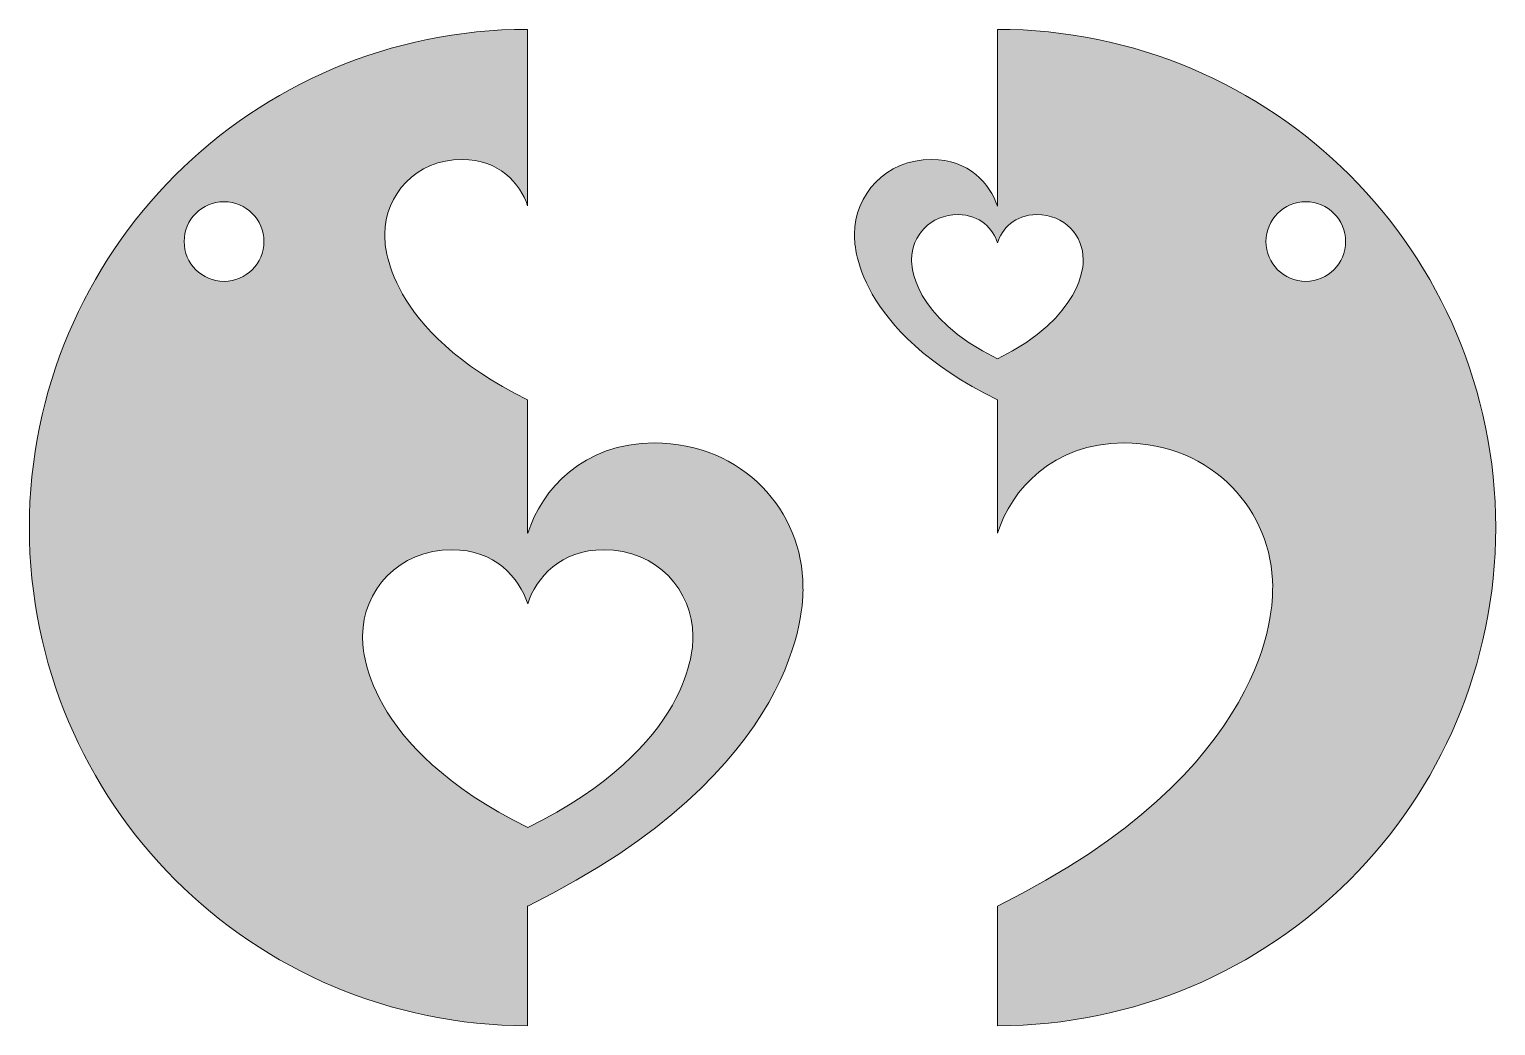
# Model space of a CAD drawing. Header units: inches. Extents: x 819 to 1028, y -1041 to -900.
import ezdxf

# ---------------------------------------------------------------- set-up
doc = ezdxf.new("R2010")
doc.units = ezdxf.units.IN
doc.header["$MEASUREMENT"] = 0
doc.layers.add('_U+0430_U+0440 1', color=7, linetype='Continuous')

msp = doc.modelspace()

# ---------------------------------------------------------------- hatches: boundary and pattern name
at = {"layer": '_U+0430_U+0440 1', "true_color": 0xee5181}
h = msp.add_hatch(color=243, dxfattribs=at)
h.dxf.hatch_style = 2
edge = h.paths.add_edge_path()
edge.add_spline(control_points=[(929.48, -979.16), (929.48, -979.11), (929.48, -979.05), (929.48, -978.99), (929.48, -968.31), (921.02, -958.53), (908.3, -958.53), (898.19, -958.53), (892.33, -965.17), (890.33, -971.37), (890.33, -971.35), (890.31, -971.32), (890.31, -971.3), (890.31, -971.3), (890.31, -952.39), (890.31, -952.39), (870, -942.39), (869.97, -930.11), (870, -928.91), (870, -928.88), (870, -928.85), (870, -928.82), (870, -923.27), (874.39, -918.19), (881, -918.19), (886.21, -918.19), (889.24, -921.58), (890.31, -924.79), (890.31, -924.79), (890.31, -899.69), (890.31, -899.69), (890.31, -899.69), (890.31, -899.69), (890.3, -899.69), (851.17, -899.69), (819.44, -931.41), (819.44, -970.55), (819.44, -1009.69), (851.17, -1041.42), (890.3, -1041.42), (890.31, -1041.42), (890.31, -1041.42), (890.31, -1041.42), (890.31, -1041.42), (890.31, -1024.39), (890.31, -1024.39), (890.31, -1024.4), (890.32, -1024.4), (890.32, -1024.4), (890.32, -1024.4), (890.32, -1024.41), (890.32, -1024.41), (890.32, -1024.41), (890.33, -1024.4), (890.33, -1024.4), (890.33, -1024.4), (890.33, -1024.41), (890.33, -1024.41), (890.34, -1024.41), (890.34, -1024.4), (890.34, -1024.4), (890.34, -1024.4), (890.34, -1024.41), (890.35, -1024.41), (890.35, -1024.41), (890.35, -1024.4), (890.35, -1024.4), (929.48, -1005.13), (929.54, -981.49), (929.48, -979.16)], knot_values=[0, 0, 0, 0, 1, 1, 1, 2, 2, 2, 3, 3, 3, 4, 4, 4, 5, 5, 5, 6, 6, 6, 7, 7, 7, 8, 8, 8, 9, 9, 9, 10, 10, 10, 11, 11, 11, 12, 12, 12, 13, 13, 13, 14, 14, 14, 15, 15, 15, 16, 16, 16, 17, 17, 17, 18, 18, 18, 19, 19, 19, 20, 20, 20, 21, 21, 21, 22, 22, 22, 23, 23, 23, 23], degree=3, periodic=1)
edge = h.paths.add_edge_path()
edge.add_spline(control_points=[(847.13, -935.55), (844, -935.55), (841.46, -933.01), (841.46, -929.88), (841.46, -926.74), (844, -924.21), (847.13, -924.21), (850.26, -924.21), (852.8, -926.74), (852.8, -929.88), (852.8, -933.01), (850.26, -935.55), (847.13, -935.55)], knot_values=[0, 0, 0, 0, 1, 1, 1, 2, 2, 2, 3, 3, 3, 4, 4, 4, 4], degree=3, periodic=1)
edge = h.paths.add_edge_path()
edge.add_spline(control_points=[(890.34, -1013.23), (890.34, -1013.23), (890.34, -1013.23), (890.34, -1013.23), (890.34, -1013.23), (890.34, -1013.23), (890.34, -1013.23), (890.34, -1013.23), (890.33, -1013.23), (890.33, -1013.23), (890.33, -1013.23), (890.33, -1013.23), (890.33, -1013.23), (890.33, -1013.23), (890.33, -1013.23), (890.33, -1013.23), (890.33, -1013.23), (890.33, -1013.23), (890.33, -1013.23), (866.85, -1001.67), (866.81, -987.48), (866.85, -986.09), (866.85, -986.05), (866.85, -986.02), (866.85, -985.98), (866.85, -979.58), (871.92, -973.71), (879.55, -973.71), (885.62, -973.71), (889.13, -977.69), (890.33, -981.41), (891.53, -977.69), (895.05, -973.71), (901.11, -973.71), (908.75, -973.71), (913.82, -979.58), (913.82, -985.98), (913.82, -986.02), (913.82, -986.05), (913.82, -986.09), (913.86, -987.48), (913.82, -1001.67), (890.34, -1013.23)], knot_values=[0, 0, 0, 0, 1, 1, 1, 2, 2, 2, 3, 3, 3, 4, 4, 4, 5, 5, 5, 6, 6, 6, 7, 7, 7, 8, 8, 8, 9, 9, 9, 10, 10, 10, 11, 11, 11, 12, 12, 12, 13, 13, 13, 14, 14, 14, 14], degree=3, periodic=1)
h = msp.add_hatch(color=243, dxfattribs=at)
h.dxf.hatch_style = 2
edge = h.paths.add_edge_path()
edge.add_spline(control_points=[(957.14, -899.69), (957.14, -899.69), (957.14, -899.69), (957.14, -899.69), (957.14, -899.69), (957.14, -924.86), (957.14, -924.86), (956.1, -921.64), (953.06, -918.19), (947.81, -918.19), (941.2, -918.19), (936.81, -923.27), (936.81, -928.82), (936.81, -928.85), (936.81, -928.88), (936.81, -928.91), (936.78, -930.11), (936.81, -942.39), (957.14, -952.4), (957.14, -952.4), (957.14, -952.41), (957.14, -952.41), (957.14, -952.41), (957.14, -952.41), (957.14, -952.4), (957.14, -952.4), (957.14, -952.41), (957.14, -952.41), (957.14, -952.41), (957.14, -971.37), (957.14, -971.37), (957.14, -971.37), (957.14, -971.37), (957.14, -971.37), (959.14, -965.17), (965, -958.53), (975.11, -958.53), (987.83, -958.53), (996.29, -968.31), (996.29, -978.99), (996.29, -979.05), (996.29, -979.11), (996.28, -979.16), (996.35, -981.49), (996.29, -1005.13), (957.15, -1024.4), (957.15, -1024.4), (957.15, -1024.41), (957.15, -1024.41), (957.15, -1024.41), (957.15, -1024.4), (957.15, -1024.4), (957.15, -1024.4), (957.14, -1024.41), (957.14, -1024.41), (957.14, -1024.41), (957.14, -1024.41), (957.14, -1024.41), (957.14, -1024.41), (957.14, -1041.42), (957.14, -1041.42), (957.14, -1041.42), (957.14, -1041.42), (957.14, -1041.42), (996.28, -1041.42), (1028.01, -1009.69), (1028.01, -970.55), (1028.01, -931.41), (996.28, -899.69), (957.14, -899.69)], knot_values=[0, 0, 0, 0, 1, 1, 1, 2, 2, 2, 3, 3, 3, 4, 4, 4, 5, 5, 5, 6, 6, 6, 7, 7, 7, 8, 8, 8, 9, 9, 9, 10, 10, 10, 11, 11, 11, 12, 12, 12, 13, 13, 13, 14, 14, 14, 15, 15, 15, 16, 16, 16, 17, 17, 17, 18, 18, 18, 19, 19, 19, 20, 20, 20, 21, 21, 21, 22, 22, 22, 23, 23, 23, 23], degree=3, periodic=1)
edge = h.paths.add_edge_path()
edge.add_spline(control_points=[(957.15, -946.56), (957.15, -946.56), (957.15, -946.56), (957.15, -946.56), (957.15, -946.56), (957.14, -946.56), (957.14, -946.56), (957.14, -946.56), (957.14, -946.56), (957.14, -946.56), (957.14, -946.56), (957.14, -946.56), (957.14, -946.56), (957.14, -946.56), (957.14, -946.56), (957.14, -946.56), (957.14, -946.56), (957.14, -946.56), (957.14, -946.56), (944.94, -940.56), (944.92, -933.19), (944.94, -932.46), (944.94, -932.45), (944.94, -932.43), (944.94, -932.41), (944.94, -929.08), (947.58, -926.04), (951.54, -926.04), (954.69, -926.04), (956.52, -928.1), (957.14, -930.04), (957.77, -928.1), (959.59, -926.04), (962.74, -926.04), (966.71, -926.04), (969.34, -929.08), (969.34, -932.41), (969.34, -932.43), (969.34, -932.45), (969.34, -932.46), (969.36, -933.19), (969.34, -940.56), (957.15, -946.56)], knot_values=[0, 0, 0, 0, 1, 1, 1, 2, 2, 2, 3, 3, 3, 4, 4, 4, 5, 5, 5, 6, 6, 6, 7, 7, 7, 8, 8, 8, 9, 9, 9, 10, 10, 10, 11, 11, 11, 12, 12, 12, 13, 13, 13, 14, 14, 14, 14], degree=3, periodic=1)
edge = h.paths.add_edge_path()
edge.add_spline(control_points=[(1001, -935.55), (997.87, -935.55), (995.33, -933.01), (995.33, -929.88), (995.33, -926.74), (997.87, -924.21), (1001, -924.21), (1004.13, -924.21), (1006.67, -926.74), (1006.67, -929.88), (1006.67, -933.01), (1004.13, -935.55), (1001, -935.55)], knot_values=[0, 0, 0, 0, 1, 1, 1, 2, 2, 2, 3, 3, 3, 4, 4, 4, 4], degree=3, periodic=1)

# ---------------------------------------------------------------- linework, layer by layer
at = {"layer": '_U+0430_U+0440 1', "lineweight": 0}
for points, knots in [([(929.48, -979.16), (929.48, -979.11), (929.48, -979.05), (929.48, -978.99), (929.48, -968.31), (921.02, -958.53), (908.3, -958.53), (898.19, -958.53), (892.33, -965.17), (890.33, -971.37), (890.33, -971.35), (890.31, -971.32), (890.31, -971.3), (890.31, -971.3), (890.31, -952.39), (890.31, -952.39), (870, -942.39), (869.97, -930.11), (870, -928.91), (870, -928.88), (870, -928.85), (870, -928.82), (870, -923.27), (874.39, -918.19), (881, -918.19), (886.21, -918.19), (889.24, -921.58), (890.31, -924.79), (890.31, -924.79), (890.31, -899.69), (890.31, -899.69), (890.31, -899.69), (890.31, -899.69), (890.3, -899.69), (851.17, -899.69), (819.44, -931.41), (819.44, -970.55), (819.44, -1009.69), (851.17, -1041.42), (890.3, -1041.42), (890.31, -1041.42), (890.31, -1041.42), (890.31, -1041.42), (890.31, -1041.42), (890.31, -1024.39), (890.31, -1024.39), (890.31, -1024.4), (890.32, -1024.4), (890.32, -1024.4), (890.32, -1024.4), (890.32, -1024.41), (890.32, -1024.41), (890.32, -1024.41), (890.33, -1024.4), (890.33, -1024.4), (890.33, -1024.4), (890.33, -1024.41), (890.33, -1024.41), (890.34, -1024.41), (890.34, -1024.4), (890.34, -1024.4), (890.34, -1024.4), (890.34, -1024.41), (890.35, -1024.41), (890.35, -1024.41), (890.35, -1024.4), (890.35, -1024.4), (929.48, -1005.13), (929.54, -981.49), (929.48, -979.16)], [0, 0, 0, 0, 1, 1, 1, 2, 2, 2, 3, 3, 3, 4, 4, 4, 5, 5, 5, 6, 6, 6, 7, 7, 7, 8, 8, 8, 9, 9, 9, 10, 10, 10, 11, 11, 11, 12, 12, 12, 13, 13, 13, 14, 14, 14, 15, 15, 15, 16, 16, 16, 17, 17, 17, 18, 18, 18, 19, 19, 19, 20, 20, 20, 21, 21, 21, 22, 22, 22, 23, 23, 23, 23]), ([(957.14, -899.69), (957.14, -899.69), (957.14, -899.69), (957.14, -899.69), (957.14, -899.69), (957.14, -924.86), (957.14, -924.86), (956.1, -921.64), (953.06, -918.19), (947.81, -918.19), (941.2, -918.19), (936.81, -923.27), (936.81, -928.82), (936.81, -928.85), (936.81, -928.88), (936.81, -928.91), (936.78, -930.11), (936.81, -942.39), (957.14, -952.4), (957.14, -952.4), (957.14, -952.41), (957.14, -952.41), (957.14, -952.41), (957.14, -952.41), (957.14, -952.4), (957.14, -952.4), (957.14, -952.41), (957.14, -952.41), (957.14, -952.41), (957.14, -971.37), (957.14, -971.37), (957.14, -971.37), (957.14, -971.37), (957.14, -971.37), (959.14, -965.17), (965, -958.53), (975.11, -958.53), (987.83, -958.53), (996.29, -968.31), (996.29, -978.99), (996.29, -979.05), (996.29, -979.11), (996.28, -979.16), (996.35, -981.49), (996.29, -1005.13), (957.15, -1024.4), (957.15, -1024.4), (957.15, -1024.41), (957.15, -1024.41), (957.15, -1024.41), (957.15, -1024.4), (957.15, -1024.4), (957.15, -1024.4), (957.14, -1024.41), (957.14, -1024.41), (957.14, -1024.41), (957.14, -1024.41), (957.14, -1024.41), (957.14, -1024.41), (957.14, -1041.42), (957.14, -1041.42), (957.14, -1041.42), (957.14, -1041.42), (957.14, -1041.42), (996.28, -1041.42), (1028.01, -1009.69), (1028.01, -970.55), (1028.01, -931.41), (996.28, -899.69), (957.14, -899.69)], [0, 0, 0, 0, 1, 1, 1, 2, 2, 2, 3, 3, 3, 4, 4, 4, 5, 5, 5, 6, 6, 6, 7, 7, 7, 8, 8, 8, 9, 9, 9, 10, 10, 10, 11, 11, 11, 12, 12, 12, 13, 13, 13, 14, 14, 14, 15, 15, 15, 16, 16, 16, 17, 17, 17, 18, 18, 18, 19, 19, 19, 20, 20, 20, 21, 21, 21, 22, 22, 22, 23, 23, 23, 23]), ([(847.13, -935.55), (844, -935.55), (841.46, -933.01), (841.46, -929.88), (841.46, -926.74), (844, -924.21), (847.13, -924.21), (850.26, -924.21), (852.8, -926.74), (852.8, -929.88), (852.8, -933.01), (850.26, -935.55), (847.13, -935.55)], [0, 0, 0, 0, 1, 1, 1, 2, 2, 2, 3, 3, 3, 4, 4, 4, 4]), ([(957.15, -946.56), (957.15, -946.56), (957.15, -946.56), (957.15, -946.56), (957.15, -946.56), (957.14, -946.56), (957.14, -946.56), (957.14, -946.56), (957.14, -946.56), (957.14, -946.56), (957.14, -946.56), (957.14, -946.56), (957.14, -946.56), (957.14, -946.56), (957.14, -946.56), (957.14, -946.56), (957.14, -946.56), (957.14, -946.56), (957.14, -946.56), (944.94, -940.56), (944.92, -933.19), (944.94, -932.46), (944.94, -932.45), (944.94, -932.43), (944.94, -932.41), (944.94, -929.08), (947.58, -926.04), (951.54, -926.04), (954.69, -926.04), (956.52, -928.1), (957.14, -930.04), (957.77, -928.1), (959.59, -926.04), (962.74, -926.04), (966.71, -926.04), (969.34, -929.08), (969.34, -932.41), (969.34, -932.43), (969.34, -932.45), (969.34, -932.46), (969.36, -933.19), (969.34, -940.56), (957.15, -946.56)], [0, 0, 0, 0, 1, 1, 1, 2, 2, 2, 3, 3, 3, 4, 4, 4, 5, 5, 5, 6, 6, 6, 7, 7, 7, 8, 8, 8, 9, 9, 9, 10, 10, 10, 11, 11, 11, 12, 12, 12, 13, 13, 13, 14, 14, 14, 14]), ([(1001, -935.55), (997.87, -935.55), (995.33, -933.01), (995.33, -929.88), (995.33, -926.74), (997.87, -924.21), (1001, -924.21), (1004.13, -924.21), (1006.67, -926.74), (1006.67, -929.88), (1006.67, -933.01), (1004.13, -935.55), (1001, -935.55)], [0, 0, 0, 0, 1, 1, 1, 2, 2, 2, 3, 3, 3, 4, 4, 4, 4]), ([(890.34, -1013.23), (890.34, -1013.23), (890.34, -1013.23), (890.34, -1013.23), (890.34, -1013.23), (890.34, -1013.23), (890.34, -1013.23), (890.34, -1013.23), (890.33, -1013.23), (890.33, -1013.23), (890.33, -1013.23), (890.33, -1013.23), (890.33, -1013.23), (890.33, -1013.23), (890.33, -1013.23), (890.33, -1013.23), (890.33, -1013.23), (890.33, -1013.23), (890.33, -1013.23), (866.85, -1001.67), (866.81, -987.48), (866.85, -986.09), (866.85, -986.05), (866.85, -986.02), (866.85, -985.98), (866.85, -979.58), (871.92, -973.71), (879.55, -973.71), (885.62, -973.71), (889.13, -977.69), (890.33, -981.41), (891.53, -977.69), (895.05, -973.71), (901.11, -973.71), (908.75, -973.71), (913.82, -979.58), (913.82, -985.98), (913.82, -986.02), (913.82, -986.05), (913.82, -986.09), (913.86, -987.48), (913.82, -1001.67), (890.34, -1013.23)], [0, 0, 0, 0, 1, 1, 1, 2, 2, 2, 3, 3, 3, 4, 4, 4, 5, 5, 5, 6, 6, 6, 7, 7, 7, 8, 8, 8, 9, 9, 9, 10, 10, 10, 11, 11, 11, 12, 12, 12, 13, 13, 13, 14, 14, 14, 14])]:
    msp.add_open_spline(points, degree=3, knots=knots, dxfattribs=at)

doc.saveas('drawing.dxf')
